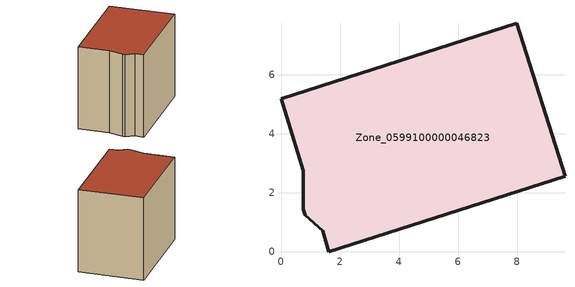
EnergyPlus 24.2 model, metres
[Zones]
Zone_0599100000046823
 floor ground (C_G): 9.62,2.55 1.62,0 1.41,0.71 0.82,1.24 0.76,1.44 0.76,2.74 0,5.19 7.98,7.74 z0
 wall outside (C_F): 0.82,1.24 1.41,0.71 1.62,0 9.62,2.55 7.98,7.74 0,5.19 0.76,2.74 0.76,1.44 0.82,1.24 z0:7.06
 roof outside (C_R): 1.62,0 9.62,2.55 7.98,7.74 0,5.19 0.76,2.74 0.76,1.44 0.82,1.24 1.41,0.71 z7.06
[BUILDING]
Pand.0599100000046823: North Axis=0; Terrain=City; Loads Convergence Tolerance Value=0.04; Temperature Convergence Tolerance Value=0.4; Solar Distribution=FullExterior; Maximum Number of Warmup Days=25; Minimum Number of Warmup Days=1
[Site:Location]
Rotterdam.The.Hague.AP_ZH_NLD Design_Conditions: Latitude=51.96; Longitude=4.45; Time Zone=1; Elevation=-4.5
[SITE:GROUNDTEMPERATURE:BUILDINGSURFACE]
18, 18, 18, 18, 18, 18, 18, 18, 18, 18, 18, 18
[MATERIAL] Thermal Absorptance=0.9; Solar Absorptance=0.7; Visible Absorptance=0.7
Name | Roughness | Thickness | Conductivity | Density | Specific Heat
G.TI.1946 | MediumSmooth | 0.15 | 1 | 540 | 1210
F.TI.1946 | Rough | 0.3 | 0.857143 | 1920 | 840
R.TI.1946 | MediumRough | 0.2 | 0.1 | 1500 | 1000
[CONSTRUCTION]
C_G: G.TI.1946
C_F: F.TI.1946
C_R: R.TI.1946
[ZONE]
Zone_0599100000046823: Type=1; Multiplier=1; Ceiling Height=Autocalculate; Volume=Autocalculate; Floor Area=autocalculate; Part of Total Floor Area=Yes
[ZONEINFILTRATION:DESIGNFLOWRATE]
Infil_Zone_0599100000046823: Zone or ZoneList or Space or SpaceList=Zone_0599100000046823; Schedule=AlwaysOn; Design Flow Rate Calculation Method=Flow/Area; Flow Rate per Floor Area=0.003; Constant Term Coefficient=1; Temperature Term Coefficient=0; Velocity Term Coefficient=0; Velocity Squared Term Coefficient=0
[HVACTEMPLATE:ZONE:IDEALLOADSAIRSYSTEM]
Zone_0599100000046823: Maximum Heating Supply Air Temperature=50; Minimum Cooling Supply Air Temperature=13; Maximum Heating Supply Air Humidity Ratio=0.0156; Minimum Cooling Supply Air Humidity Ratio=0.0077; Heating Limit=NoLimit; Cooling Limit=NoLimit; Dehumidification Control Type=ConstantSensibleHeatRatio; Cooling Sensible Heat Ratio=0.7; Dehumidification Setpoint=60; Humidification Control Type=None; Humidification Setpoint=30; Outdoor Air Method=None; Outdoor Air Flow Rate per Person=0.00944; Outdoor Air Flow Rate per Zone Floor Area=0; Outdoor Air Flow Rate per Zone=0; Demand Controlled Ventilation Type=None; Outdoor Air Economizer Type=NoEconomizer; Heat Recovery Type=None; Sensible Heat Recovery Effectiveness=0.7; Latent Heat Recovery Effectiveness=0.65
[ZONECONTROL:THERMOSTAT]
ThermostatControl_Zone_0599100000046823: Zone or ZoneList=Zone_0599100000046823; Control Type Schedule=DualSetpointControlType; Control 1=Thermostat_Zone_0599100000046823; Temperature Difference Between Cutout And Setpoint=0
[THERMOSTATSETPOINT:DUALSETPOINT]
Thermostat_Zone_0599100000046823: Heating Setpoint Temperature Schedule=HeatingSetpoint_Zone_0599100000046823; Cooling Setpoint Temperature Schedule=CoolingSetpoint_Zone_0599100000046823
[SCHEDULE:COMPACT]
HeatingSetpoint_Zone_0599100000046823: Through: 12/31, For: AllDays, Until: 24:00, 21
CoolingSetpoint_Zone_0599100000046823: Through: 12/31, For: AllDays, Until: 24:00, 24
DualSetpointControlType: Through: 12/31, For: AllDays, Until: 24:00, 4
AlwaysOn: Through: 12/31, For: AllDays, Until: 24:00, 1
